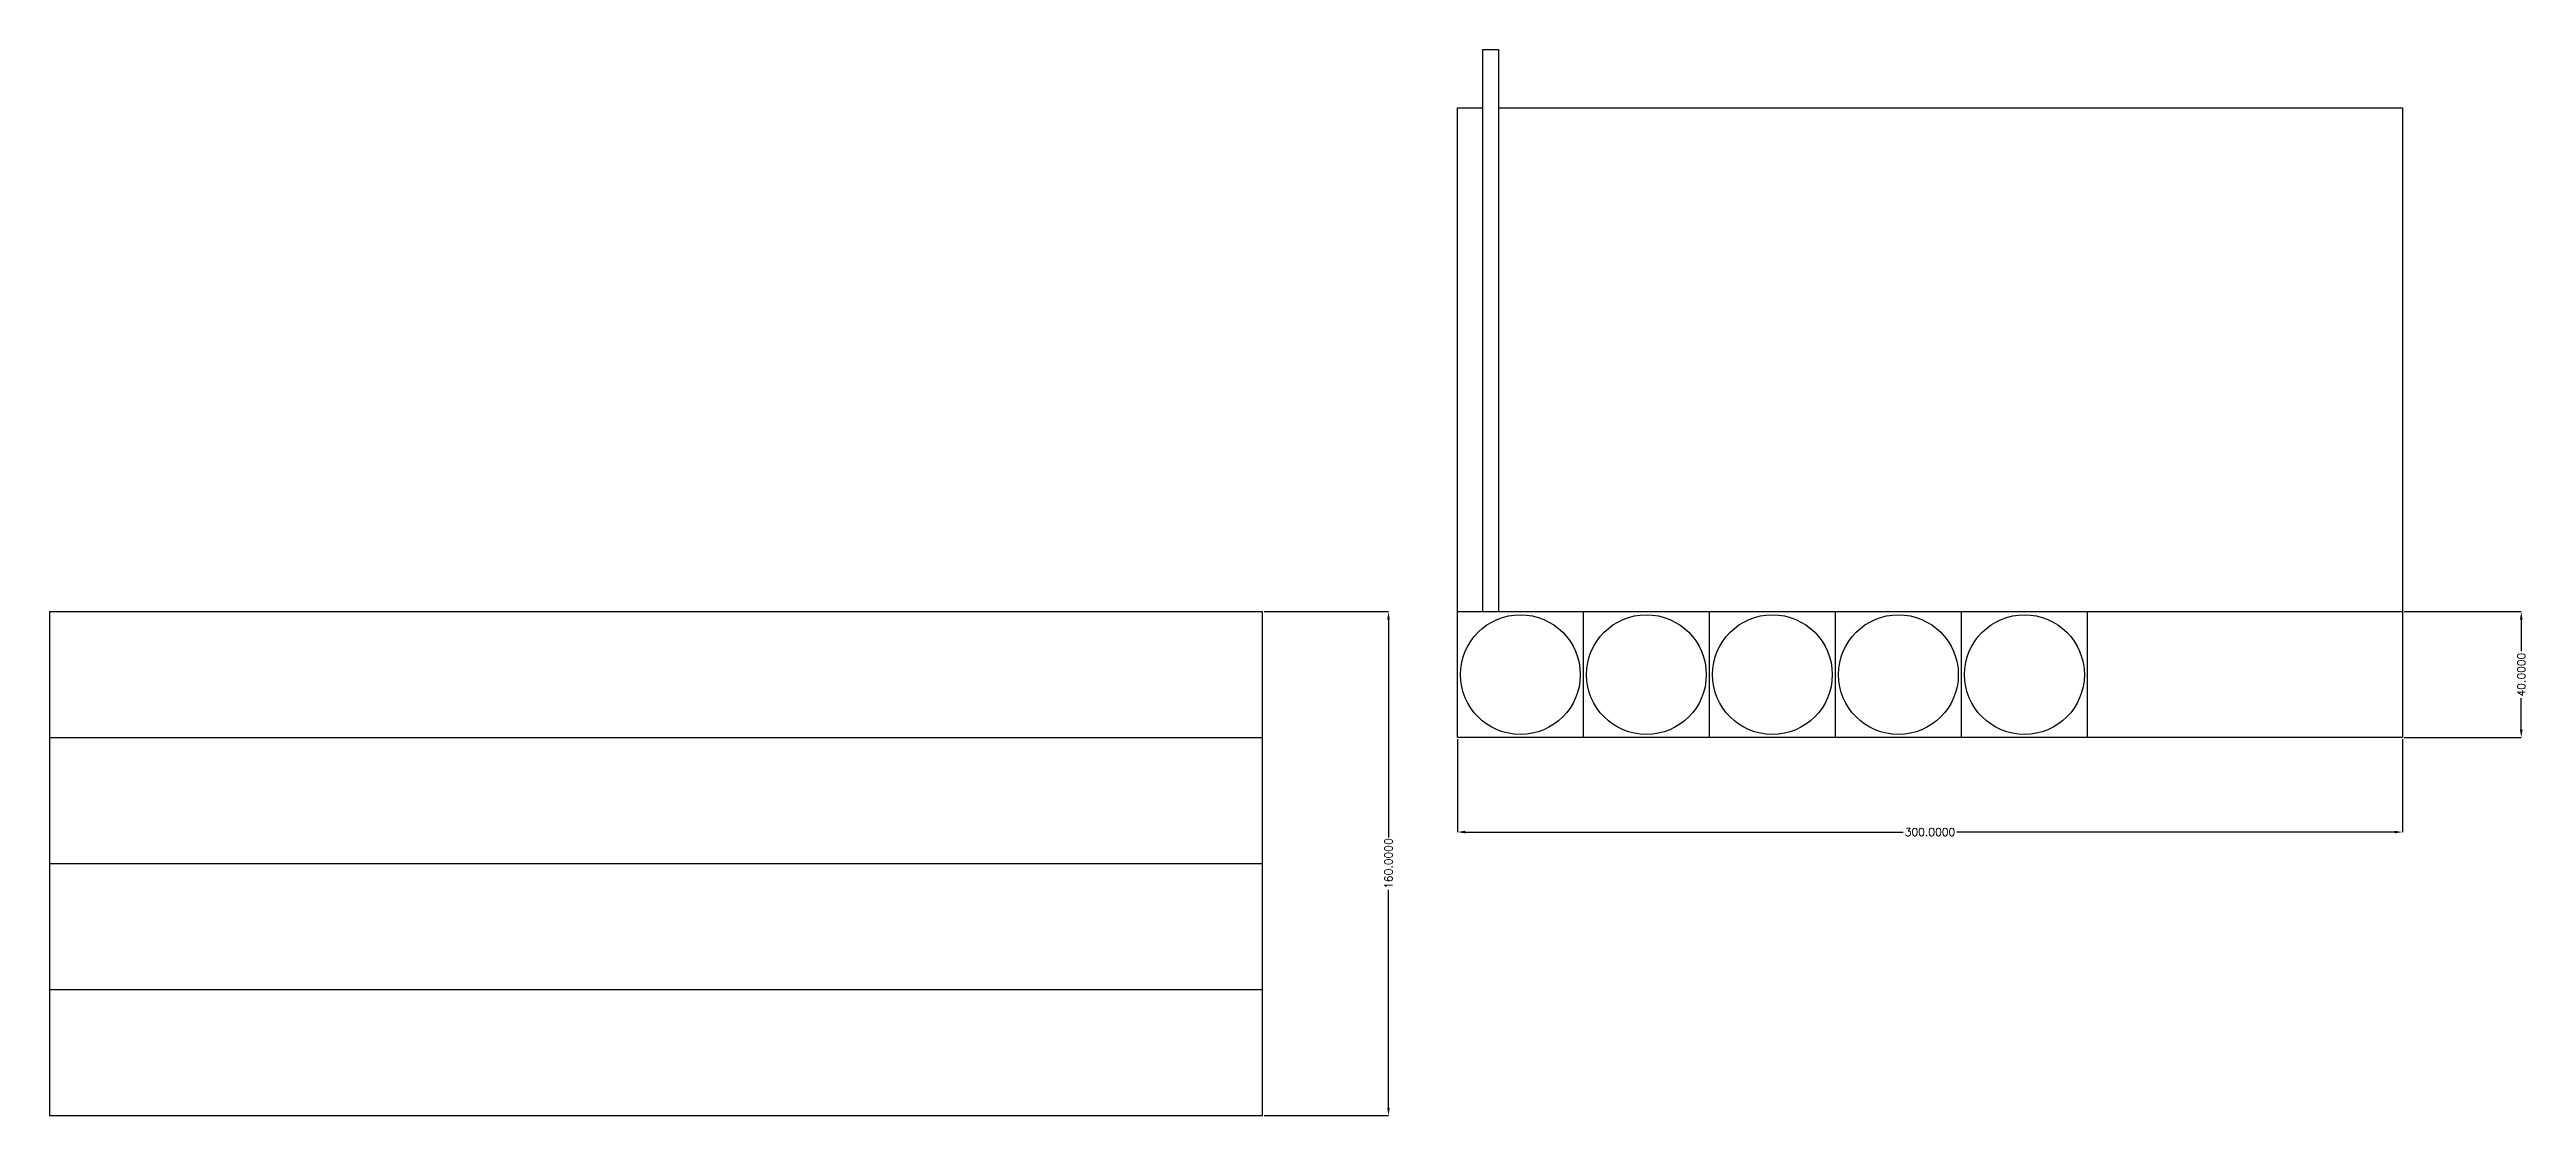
# Model space of a CAD drawing. Header units: millimetres. Extents: x 203 to 989, y 55 to 393.
import ezdxf

# ---------------------------------------------------------------- set-up
doc = ezdxf.new("R2010")
doc.units = ezdxf.units.MM
doc.layers.add('DIMENSION', color=3, linetype='Continuous', lineweight=25)
doc.styles.get("Standard").update_dxf_attribs({"font": 'txt.shx'})
doc.dimstyles.get("Standard").update_dxf_attribs({"dimscale": 100, "dimtxt": 2.5, "dimasz": 2.5, "dimexe": 0, "dimexo": 0.5, "dimgap": 1, "dimtad": 0, "dimtoh": 1, "dimdec": 4, "dimzin": 0, "dimdsep": 46, "dimtxsty": 'Standard', "dimcen": 2.5, "dimadec": 0, "dimazin": 0, "dimtfac": 1, "dimtdec": 4, "dimtofl": 0, "dimtmove": 0, "dimatfit": 3, "dimfxl": 1, "dimtolj": 1, "dimtzin": 0, "dimarcsym": 0})

# ---------------------------------------------------------------- blocks, each defined once
blk = doc.blocks.new('*D11')
at = {"layer": 'Defpoints', "color": 0}
for p in [(588.142036, 214.528663), (588.142036, 54.528663), (628.142036, 54.528663)]:
    blk.add_point(p, dxfattribs=at)
at = {"layer": 'DIMENSION', "color": 0, "lineweight": -2}
for p, q in [((588.642036, 214.528663), (628.142036, 214.528663)), ((628.142036, 212.028663), (628.142036, 142.82033)), ((628.142036, 57.028663), (628.142036, 126.236996)), ((588.642036, 54.528663), (628.142036, 54.528663))]:
    blk.add_line(p, q, dxfattribs=at)
at = {"layer": 'DIMENSION', "color": 0}
for points in [[(628.558702, 212.028663), (627.725369, 212.028663), (628.142036, 214.528663)], [(627.725369, 57.028663), (628.558702, 57.028663), (628.142036, 54.528663)]]:
    blk.add_solid(points, dxfattribs=at)
at = {"layer": 'DIMENSION', "color": 0, "insert": (628.142036, 134.528663), "char_height": 2.5, "attachment_point": 5, "rotation": 90}
blk.add_mtext('\\A1;160.0000', dxfattribs=at)
blk = doc.blocks.new('*D15')
at = {"layer": 'Defpoints', "color": 0}
for p in [(650.011907, 174.528663), (950.011907, 174.528663), (950.011907, 144.528663)]:
    blk.add_point(p, dxfattribs=at)
at = {"layer": 'DIMENSION', "color": 0, "lineweight": -2}
for p, q in [((650.011907, 174.028663), (650.011907, 144.528663)), ((950.011907, 174.028663), (950.011907, 144.528663)), ((652.511907, 144.528663), (791.511907, 144.528663)), ((947.511907, 144.528663), (808.511907, 144.528663))]:
    blk.add_line(p, q, dxfattribs=at)
at = {"layer": 'DIMENSION', "color": 0}
for points in [[(652.511907, 144.94533), (652.511907, 144.111996), (650.011907, 144.528663)], [(947.511907, 144.111996), (947.511907, 144.94533), (950.011907, 144.528663)]]:
    blk.add_solid(points, dxfattribs=at)
at = {"layer": 'DIMENSION', "color": 0, "insert": (800.011907, 144.528663), "char_height": 2.5, "attachment_point": 5}
blk.add_mtext('\\A1;300.0000', dxfattribs=at)
blk = doc.blocks.new('*D18')
at = {"layer": 'Defpoints', "color": 0}
for p in [(950.011907, 214.528663), (950.011907, 174.528663), (987.707071, 174.528663)]:
    blk.add_point(p, dxfattribs=at)
at = {"layer": 'DIMENSION', "color": 0, "lineweight": -2}
for p, q in [((950.511907, 214.528663), (987.707071, 214.528663)), ((987.707071, 212.028663), (987.707071, 201.986996)), ((987.707071, 177.028663), (987.707071, 187.07033)), ((950.511907, 174.528663), (987.707071, 174.528663))]:
    blk.add_line(p, q, dxfattribs=at)
at = {"layer": 'DIMENSION', "color": 0}
for points in [[(988.123738, 212.028663), (987.290405, 212.028663), (987.707071, 214.528663)], [(987.290405, 177.028663), (988.123738, 177.028663), (987.707071, 174.528663)]]:
    blk.add_solid(points, dxfattribs=at)
at = {"layer": 'DIMENSION', "color": 0, "insert": (987.707071, 194.528663), "char_height": 2.5, "attachment_point": 5, "rotation": 90}
blk.add_mtext('\\A1;40.0000', dxfattribs=at)

msp = doc.modelspace()

# ---------------------------------------------------------------- linework, layer by layer
for p, q in [((658.011907, 393.029718), (663.011907, 393.029718)), ((658.011907, 393.029718), (658.011907, 214.528663)), ((663.011907, 393.029718), (663.011907, 214.528663)), ((650.011907, 214.528663), (650.011907, 374.528663)), ((650.011907, 374.528663), (658.011907, 374.528663)), ((663.011907, 374.528663), (950.011907, 374.528663)), ((950.011907, 374.528663), (950.011907, 214.528663)), ((203.142036, 214.528663), (588.142036, 214.528663)), ((203.142036, 214.528663), (203.142036, 174.528663)), ((588.142036, 174.528663), (588.142036, 214.528663)), ((650.011907, 214.528663), (690.011907, 214.528663)), ((650.011907, 174.528663), (650.011907, 214.528663)), ((690.011907, 214.528663), (730.011907, 214.528663)), ((690.011907, 174.528663), (690.011907, 214.528663)), ((730.011907, 214.528663), (770.011907, 214.528663)), ((730.011907, 174.528663), (730.011907, 214.528663)), ((770.011907, 214.528663), (810.011907, 214.528663)), ((770.011907, 174.528663), (770.011907, 214.528663)), ((810.011907, 214.528663), (850.011907, 214.528663)), ((810.011907, 174.528663), (810.011907, 214.528663)), ((850.011907, 214.528663), (950.011907, 214.528663)), ((850.011907, 174.528663), (850.011907, 214.528663)), ((950.011907, 214.528663), (950.011907, 174.528663)), ((203.142036, 174.528663), (588.142036, 174.528663)), ((203.142036, 174.528663), (203.142036, 134.528663)), ((588.142036, 134.528663), (588.142036, 174.528663)), ((690.011907, 174.528663), (650.011907, 174.528663)), ((730.011907, 174.528663), (690.011907, 174.528663)), ((770.011907, 174.528663), (730.011907, 174.528663)), ((810.011907, 174.528663), (770.011907, 174.528663)), ((850.011907, 174.528663), (810.011907, 174.528663)), ((950.011907, 174.528663), (850.011907, 174.528663)), ((203.142036, 134.528663), (588.142036, 134.528663)), ((203.142036, 134.528663), (203.142036, 94.528663)), ((588.142036, 94.528663), (588.142036, 134.528663)), ((203.142036, 94.528663), (588.142036, 94.528663)), ((203.142036, 94.528663), (203.142036, 54.528663)), ((588.142036, 54.528663), (588.142036, 94.528663)), ((203.142036, 54.528663), (588.142036, 54.528663))]:
    msp.add_line(p, q)
for centre in [(670.011907, 194.528663), (710.011907, 194.528663), (750.011907, 194.528663), (790.011907, 194.528663), (830.011907, 194.528663)]:
    msp.add_circle(centre, 19)

# ---------------------------------------------------------------- dimensions: what is measured, and where the dimension line sits
at = {"layer": 'DIMENSION'}
for base, p1, p2, picture, middle in [((628.142036, 54.528663), (588.142036, 214.528663), (588.142036, 54.528663), '*D11', (628.142036, 134.528663)), ((987.707071, 174.528663), (950.011907, 214.528663), (950.011907, 174.528663), '*D18', (987.707071, 194.528663))]:
    dim = msp.add_linear_dim(base=base, p1=p1, p2=p2, angle=270, dimstyle='Standard', override={"dimscale": 1, "dimlfac": 1, "dimtxsty": 'Standard', "dimsah": 1, "dimtolj": 1}, dxfattribs=at)
    dim.commit()
    dim.dimension.update_dxf_attribs({"geometry": picture, "text_midpoint": middle})
dim = msp.add_linear_dim(base=(950.011907, 144.528663), p1=(650.011907, 174.528663), p2=(950.011907, 174.528663), dimstyle='Standard', override={"dimscale": 1, "dimlfac": 1, "dimtxsty": 'Standard', "dimsah": 1, "dimtolj": 1}, dxfattribs=at)
dim.commit()
dim.dimension.update_dxf_attribs({"geometry": '*D15', "text_midpoint": (800.011907, 144.528663)})

doc.saveas('drawing.dxf')
